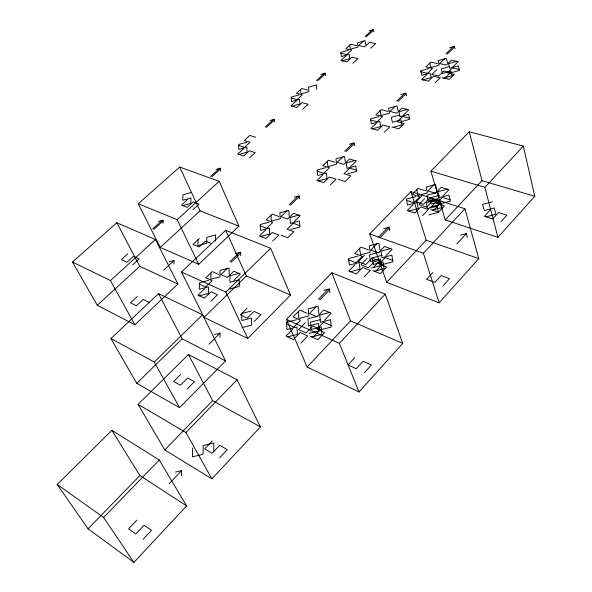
<?xml version="1.0" encoding="UTF-8"?>
<svg xmlns="http://www.w3.org/2000/svg" width="592" height="592" viewBox="0 0 592 592"><rect width="100%" height="100%" fill="white"/><g stroke="black" fill="none" stroke-linecap="round" stroke-linejoin="round"><path stroke-width="0.89" d="M220.032 337.248L220.046 333.17L214.585 334.569M220.527 171.103L220.535 168.18L215.91 169.475M213.749 451.748L213.823 442.979L203.219 445.532L203.071 454.301L192.422 456.846L192.644 448.07M215.51 240.922L215.562 234.972L206.815 237.333L206.712 243.29L197.935 245.658L198.083 239.693M210.922 272.808L210.848 279.224L219.987 276.812L220.009 270.403L229.119 267.998L229.156 274.392M181.455 475.731L181.626 470.61L175.58 472.053M173.87 263.973L174.041 260.495L169.075 261.827M162.948 223.369L163.148 220.187L158.419 221.482M359.026 391.993L402.708 343.353L385.251 294.157L331.838 272.771L286.402 319.399L307.181 367.033L359.026 391.993L339.386 343.323L286.402 319.399M439.116 302.815L478.795 258.63L464.912 208.754L410.989 191.549L369.704 233.914L386.68 282.303L439.116 302.815L423.398 253.25L369.704 233.914M497.916 237.348L534.776 196.3L523.343 146.113L469.234 131.779L430.88 171.14L445.228 219.898L497.916 237.348L484.878 187.346L523.343 146.113M364.531 372.612L371.384 365.035L363.088 361.238L356.243 368.757L348.052 364.953L354.889 357.494M443.267 285.566L449.498 278.677L441.121 275.569L434.898 282.406L426.632 279.283L432.848 272.498M501.135 221.593L506.922 215.192L498.523 212.55L492.736 218.907L484.441 216.25L490.228 209.945M456.817 244L466.363 233.611L467.288 237.311M133.91 562.4L186.606 505.938L159.278 460.006L111.866 430.34L57.224 484.485L88.067 528.841L133.91 562.4L103.593 517.452L57.224 484.485M211.884 478.861L260.421 426.854L237.074 379.761L188.419 354.482L138.077 404.366L164.746 449.92L211.884 478.861L185.947 432.5L138.077 404.366M339.386 343.323L385.251 294.157M423.398 253.25L464.912 208.754M143.227 539.149L151.493 530.358L144.1 525.237L135.857 533.954L128.582 528.819L136.804 520.19M219.676 457.771L227.291 449.668L219.713 445.265L212.121 453.294L204.654 448.877L212.232 440.914M307.181 367.033L350.501 320.857L331.838 272.771M386.68 282.303L426.173 240.204L410.989 191.549M445.228 219.898L482.014 180.686L469.234 131.779M324.608 320.154L331.217 313.212L323.632 309.942L317.038 316.824L309.549 313.538L316.135 306.708M386.021 255.707L392.17 249.254L384.511 246.457L378.369 252.858L370.807 250.046L376.941 243.689M443.201 195.7L448.928 189.684L441.232 187.309L435.505 193.281L427.89 190.883L433.61 184.948M169.09 483.775L181.626 470.61M313.745 336.411L320.464 329.337L312.865 325.94L306.153 332.956L298.657 329.544L305.354 322.581M376.186 270.714L382.432 264.143L374.751 261.227L368.513 267.754L360.928 264.831L367.158 258.349M434.276 209.59L440.1 203.463L432.367 200.984L426.551 207.067L418.914 204.573L424.723 198.535M300.965 343.064L307.744 335.953L300.211 332.512L293.44 339.564L286.003 336.108L292.759 329.108M363.939 277.041L370.244 270.433L362.622 267.488L356.332 274.044L348.806 271.077L355.089 264.572M422.533 215.621L428.401 209.472L420.727 206.956L414.859 213.061L407.274 210.537L413.135 204.469M373.411 267.54L379.642 261.005L372.013 258.119L365.782 264.609L358.241 261.716L364.465 255.27M431.376 206.763L437.185 200.673L429.496 198.216L423.694 204.262L416.102 201.791L421.896 195.789M318.355 299.345L328.079 289.303M378.732 236.948L387.79 227.587M319.843 299.981L329.566 289.917M380.234 237.488L389.292 228.112M88.067 528.841L139.86 475.531L111.866 430.34M164.746 449.92L212.609 400.658L188.419 354.482M103.593 517.452L159.278 460.006M185.947 432.5L237.074 379.761M179.524 407.681L225.582 360.95L202.612 314.789L158.53 293.647L110.919 338.543L136.73 383.305L179.524 407.681L154.26 362.03L110.919 338.543M247.767 338.439L290.546 295.023L270.677 248.292L225.715 230.295L181.47 272.017L204.048 317.393L247.767 338.439L225.878 292.063L181.47 272.017M187.227 389.011L194.45 381.729L187.583 378.022L180.375 385.244L173.604 381.522L180.789 374.351M254.286 321.36L260.998 314.596L253.998 311.392L247.301 318.111L240.396 314.9L247.079 308.232M209.02 344.152L220.046 333.17M136.73 383.305L182.144 338.846L225.582 360.95M204.048 317.393L246.346 275.976L290.546 295.023M154.26 362.03L202.612 314.789M225.878 292.063L270.677 248.292M445.443 77.611L450.512 72.653L443.682 71.107L438.613 76.028L431.842 74.466L436.911 69.567M210.9 301.187L217.53 294.735L211.011 291.752L204.395 298.161L197.957 295.171L204.566 288.807M272.623 241.07L278.817 235.039L272.194 232.478L266.008 238.465L259.466 235.89L265.638 229.94M330.329 184.867L336.123 179.221L329.418 177.023L323.632 182.632L317.009 180.419L322.788 174.847M384.393 132.208L389.832 126.91L383.068 125.038L377.637 130.307L370.955 128.42L376.379 123.188M435.15 82.762L440.263 77.789L433.47 76.213L428.364 81.156L421.637 79.565L426.736 74.651M233.892 280.334L240.367 274.022L233.796 271.188L227.335 277.456L220.846 274.614L227.298 268.391M294.187 221.556L300.24 215.658L293.573 213.216L287.534 219.077L280.948 216.628L286.979 210.811M350.605 166.559L356.273 161.031L349.539 158.952L343.871 164.443L337.211 162.349L342.872 156.887M403.492 114.996L408.813 109.816L402.027 108.047L396.714 113.198L390.002 111.422L395.315 106.294M453.183 66.556L458.186 61.679L451.37 60.192L446.368 65.046L439.627 63.544L444.622 58.726M229.859 261.738L239.383 252.569M289.133 204.684L298.05 196.107M344.662 151.241L353.024 143.197M396.795 101.069L404.647 93.514M445.82 53.887L453.213 46.768M231.146 262.286L240.67 253.11M290.443 205.158L299.36 196.566M345.987 151.641L354.349 143.59M398.127 101.417L405.986 93.847M447.16 54.175L454.552 47.049M134.872 324.779L177.911 283.997L155.459 239.486L116.831 222.747L72.498 262.019L97.288 305.309L134.872 324.779L110.452 280.571L72.498 262.019M198.712 264.284L238.953 226.159L219.188 181.322L179.709 167.048L138.254 203.774L160.247 247.426L198.712 264.284L177.193 219.654L138.254 203.774M137.211 296.54L130.499 302.808L136.449 305.783L143.175 299.471L149.206 302.431M199.341 238.517L193.059 244.385L199.134 246.96L205.431 241.055L211.581 243.615M163.703 270.137L174.041 260.495M97.288 305.309L139.719 266.296L177.911 283.997M160.247 247.426L200.015 210.87L238.953 226.159M132.682 264.824L139.142 258.911L133.452 256.314L127.006 262.182L121.382 259.57L127.813 253.739M192.94 209.679L199.001 204.136L193.184 201.887L187.139 207.4L181.396 205.135L187.435 199.659M249.513 157.909L255.204 152.699L249.306 150.76L243.615 155.94L237.777 153.994L243.453 148.844M302.734 109.202L308.099 104.296L302.12 102.645L296.762 107.522L290.85 105.857L296.2 101.003M352.891 63.3L357.945 58.675L351.922 57.276L346.868 61.879L340.896 60.465L345.943 55.885M370.629 48.211L375.594 43.667L369.541 42.343L364.583 46.864L358.589 45.532L363.54 41.04M110.452 280.571L155.459 239.486M177.193 219.654L219.188 181.322M153.794 229.415L163.096 220.986M211.788 176.838L220.527 168.912M266.333 127.384L274.562 119.924M317.726 80.793L325.489 73.756M366.226 36.815L373.567 30.162M152.662 228.934L161.964 220.513M210.641 176.423L219.373 168.505M265.164 127.028L273.393 119.577M316.542 80.49L324.305 73.46M365.035 36.556L372.368 29.918M369.127 30.865L373.456 29.6L373.892 31.864M348.481 50.165L340.77 52.407L341.384 56.588L349.147 54.338L349.813 58.556L342.013 60.813M320.982 74.414L325.408 73.142L325.718 75.606M449.735 47.767L454.375 46.435L455.093 48.892M299.101 94.853L291.212 97.118L291.582 101.661L299.508 99.397L299.929 103.985L291.952 106.257M428.963 68.465L420.683 70.825L421.785 75.362L430.11 73.001L431.272 77.582L422.903 79.957M456.891 61.316L448.544 63.692L449.809 68.213L458.201 65.83L459.533 70.389L451.082 72.786M449.646 66.533L441.284 68.916L442.513 73.475L450.919 71.092L452.214 75.695L443.756 78.092M270.004 120.539L274.525 119.258L274.681 121.937M401.087 94.513L405.838 93.173L406.423 95.852M246.753 142.235L238.687 144.507L238.776 149.45L246.886 147.171L247.019 152.166L238.857 154.453M378.976 116.52L370.503 118.896L371.347 123.854L379.872 121.471L380.782 126.481L372.205 128.871M407.525 109.387L398.978 111.777L399.992 116.72L408.598 114.315L409.679 119.303L401.021 121.715M399.933 114.892L391.371 117.29L392.341 122.27L400.954 119.873L401.998 124.905L393.332 127.317M349.376 144.204L354.245 142.857L354.675 145.787M191.172 192.533L182.921 194.82L182.691 200.214L190.987 197.92L190.794 203.367L182.454 205.661M325.8 167.647L317.12 170.037L317.675 175.454L326.407 173.064L327.028 178.54L318.244 180.945M355 160.536L346.239 162.948L346.971 168.35L355.785 165.938L356.584 171.399L347.719 173.826M294.313 197.121L299.293 195.767L299.559 198.971M269.116 222.141L260.221 224.546L260.45 230.48L269.397 228.068L269.686 234.069L260.68 236.482M298.99 215.081L290.006 217.501L290.42 223.428L299.456 220.994L299.929 226.988L290.842 229.422M415.754 196.574L406.364 199.09L407.525 205.069L416.983 202.545L418.218 208.591L408.702 211.122M447.463 189.122L437.976 191.66L439.353 197.632L448.899 195.079L450.357 201.117L440.744 203.67M436.304 192.696L426.839 195.227L428.142 201.206L437.666 198.668L439.049 204.721L429.459 207.267M439.19 195.434L429.688 197.972L431.013 203.996L440.581 201.45L441.98 207.54L432.352 210.101M435.719 200.089L426.196 202.634L427.498 208.702L437.088 206.157L438.472 212.299L428.823 214.852M235.549 253.591L240.655 252.229L240.722 255.744M383.742 228.66L389.136 227.232L389.743 230.776M492.403 201.731L482.569 204.329L484.278 210.56L494.179 207.947L495.978 214.252L486.01 216.872M208.569 280.356L199.452 282.761L199.297 289.266L208.48 286.854L208.384 293.44L199.149 295.859M239.138 273.363L229.933 275.791L229.97 282.295L239.242 279.861L239.346 286.432L230.014 288.874M358.204 255.981L348.555 258.504L349.376 265.09L359.092 262.559L359.995 269.219L350.212 271.758M390.713 248.603L380.967 251.149L382.01 257.72L391.823 255.167L392.947 261.819L383.068 264.38M379.213 252.244L369.497 254.782L370.459 261.368L380.249 258.822L381.292 265.49L371.443 268.05M381.981 255.315L372.22 257.86L373.204 264.498L383.039 261.945L384.104 268.664L374.211 271.225M460.702 235.091L466.363 233.611M323.913 290.376L329.463 288.94L329.87 292.855M251.245 311.037L241.64 313.516L241.758 320.538L251.43 318.052L251.622 325.163L241.884 327.657M296.437 319.739L286.521 322.27L286.95 329.529L296.932 326.999L297.443 334.354L287.386 336.892M329.788 312.458L319.769 315.011L320.427 322.27L330.521 319.71L331.261 327.058L321.101 329.618M317.926 316.165L307.936 318.711L308.513 325.985L318.577 323.432L319.236 330.795L309.105 333.355M320.538 319.621L310.504 322.166L311.103 329.492L321.212 326.939L321.893 334.354L311.71 336.922M356.695 45.577L350.767 44.259L345.787 48.751L351.715 50.091L346.697 54.634L340.777 53.265M437.54 63.573L430.872 62.093L425.848 66.911L432.508 68.42L427.446 73.304L420.786 71.765M459.385 69.442L452.503 67.902L447.456 72.823L454.338 74.385L449.261 79.365L442.379 77.774M307.618 90.073L301.742 88.511L296.474 93.27L302.342 94.853L297.036 99.671L291.175 98.05M387.901 111.407L381.27 109.638L375.927 114.767L382.55 116.557L377.171 121.745L370.548 119.917M409.583 118.267L402.73 116.446L397.365 121.678L404.21 123.536L398.808 128.834L391.971 126.94M482.014 180.686L534.776 196.3M430.88 171.14L484.878 187.346M255.611 137.233L249.802 135.398L244.215 140.445L250.009 142.302L244.378 147.415L238.591 145.521M335.102 162.282L328.523 160.21L322.832 165.664L329.404 167.765L323.669 173.293L317.105 171.147M425.537 190.787L418.026 188.419L412.261 194.346L419.772 196.751L413.963 202.76L406.46 200.311M356.547 170.267L349.746 168.113L344.033 173.693L350.827 175.876L345.069 181.529L338.276 179.302M450.201 199.867L442.409 197.402L436.63 203.478L444.414 205.979L438.583 212.136L430.806 209.59M426.173 240.204L478.795 258.63M278.817 216.509L272.32 214.089L266.252 219.906L272.742 222.363L266.622 228.26L260.14 225.759M368.431 249.883L360.972 247.101L354.8 253.457L362.252 256.277L356.021 262.722L348.577 259.851M299.966 225.744L293.232 223.236L287.127 229.185L293.854 231.738L287.697 237.777L280.985 235.179M392.866 260.443L385.126 257.55L378.917 264.069L386.657 267.007L380.397 273.615L372.671 270.625M350.501 320.857L402.708 343.353M218.707 274.422L212.306 271.61L205.824 277.826L212.21 280.682L205.668 286.987L199.289 284.086M307.152 313.301L299.774 310.053L293.144 316.875L300.514 320.168L293.817 327.095L286.461 323.75M331.254 325.541L323.587 322.159L316.912 329.167L324.571 332.6L317.837 339.719L310.193 336.226M212.609 400.658L260.421 426.854M139.86 475.531L186.606 505.938M116.831 222.747L139.719 266.296M158.53 293.647L182.144 338.846M179.709 167.048L200.015 210.87M225.715 230.295L246.346 275.976M447.537 62.774L446.294 58.312L438.028 60.673L439.22 65.142L430.924 67.503L429.777 63.033M436.859 190.402L435.512 184.526L426.129 187.05L427.409 192.933L417.989 195.456L416.768 189.566M398.024 110.756L397.025 105.887L388.559 108.269L389.506 113.146L381.011 115.529L380.108 110.637M365.834 44.755L365.094 40.648L357.383 42.89L358.086 47.012L350.353 49.262L349.687 45.133M379.909 249.743L378.887 243.275L369.245 245.806L370.207 252.281L360.528 254.812L359.633 248.329M345.336 161.816L344.611 156.488L335.945 158.878L336.611 164.213L327.909 166.611L327.295 161.268M316.853 89.385L316.35 84.915L308.469 87.179L308.935 91.656L301.025 93.921L300.61 89.436M318.777 313.434L318.133 306.301L308.225 308.839L308.802 315.98L298.856 318.518L298.346 311.37M289.162 216.243L288.763 210.412L279.875 212.817L280.223 218.655L271.306 221.06L271.018 215.214"/></g></svg>
